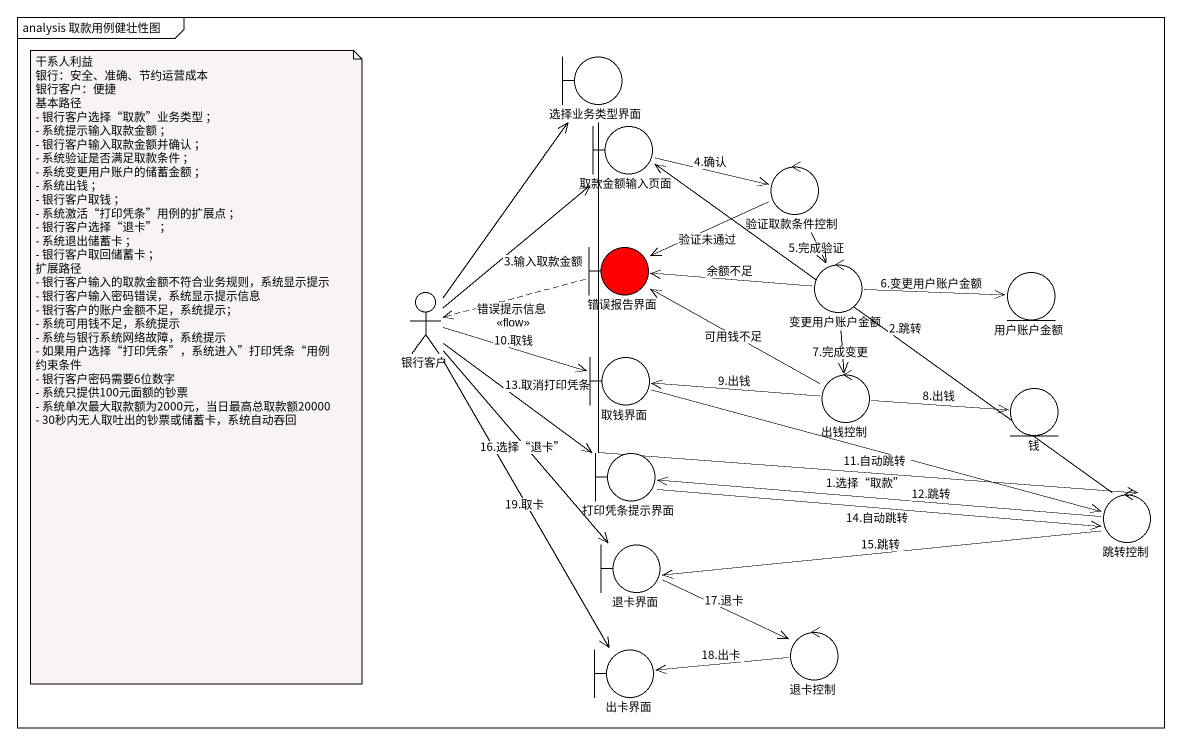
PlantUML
@startuml
mainframe analysis 取款用例健壮性图
boundary 选择业务类型界面
boundary 取款金额输入页面
control 验证取款条件控制
boundary 错误报告界面 #FF0000
actor 银行客户
control 变更用户账户金额
entity 用户账户金额
boundary 取钱界面
control 出钱控制
entity 钱
boundary 打印凭条提示界面
control 跳转控制
boundary 退卡界面
control 退卡控制
boundary 出卡界面
选择业务类型界面 --> 跳转控制 : 1.选择“取款”
取款金额输入页面 -right-> 验证取款条件控制 : 4.确认
验证取款条件控制 -left-> 错误报告界面 : 验证未通过
验证取款条件控制 --> 变更用户账户金额 : 5.完成验证
错误报告界面 .left.> 银行客户 : 错误提示信息\n<<flow>>
银行客户 -up-> 选择业务类型界面
银行客户 -up-> 取款金额输入页面 : 3.输入取款金额
银行客户 -right-> 取钱界面 : 10.取钱
银行客户 --> 打印凭条提示界面 : 13.取消打印凭条
银行客户 --> 退卡界面 : 16.选择“退卡”
银行客户 --> 出卡界面 : 19.取卡
变更用户账户金额 -left-> 错误报告界面 : 余额不足
变更用户账户金额 -right-> 用户账户金额 : 6.变更用户账户金额
变更用户账户金额 --> 出钱控制 : 7.完成变更
取钱界面 -right-> 跳转控制 : 11.自动跳转
出钱控制 -left-> 错误报告界面 : 可用钱不足
出钱控制 -left-> 取钱界面 : 9.出钱
出钱控制 -right-> 钱 : 8.出钱
打印凭条提示界面 -right-> 跳转控制 : 14.自动跳转
跳转控制 -up-> 取款金额输入页面 : 2.跳转
跳转控制 -left-> 打印凭条提示界面 : 12.跳转
跳转控制 -left-> 退卡界面 : 15.跳转
退卡界面 -right-> 退卡控制 : 17.退卡
退卡控制 -left-> 出卡界面 : 18.出卡
note as N1
  干系人利益
  银行：安全、准确、节约运营成本
  银行客户：便捷
  基本路径
  - 银行客户选择“取款”业务类型 ；
  - 系统提示输入取款金额 ；
  - 银行客户输入取款金额并确认 ；
  - 系统验证是否满足取款条件 ；
  - 系统变更用户账户的储蓄金额 ；
  - 系统出钱 ；
  - 银行客户取钱 ；
  - 系统激活“打印凭条”用例的扩展点 ；
  - 银行客户选择“退卡” ；
  - 系统退出储蓄卡 ；
  - 银行客户取回储蓄卡 ；
  扩展路径
  - 银行客户输入的取款金额不符合业务规则，系统显示提示
  - 银行客户输入密码错误，系统显示提示信息
  - 银行客户的账户金额不足，系统提示；
  - 系统可用钱不足，系统提示
  - 系统与银行系统网络故障，系统提示
  - 如果用户选择“打印凭条”，系统进入”打印凭条“用例
  约束条件
  - 银行客户密码需要6位数字
  - 系统只提供100元面额的钞票
  - 系统单次最大取款额为2000元，当日最高总取款额20000
  - 30秒内无人取吐出的钞票或储蓄卡，系统自动吞回
end note
@enduml
